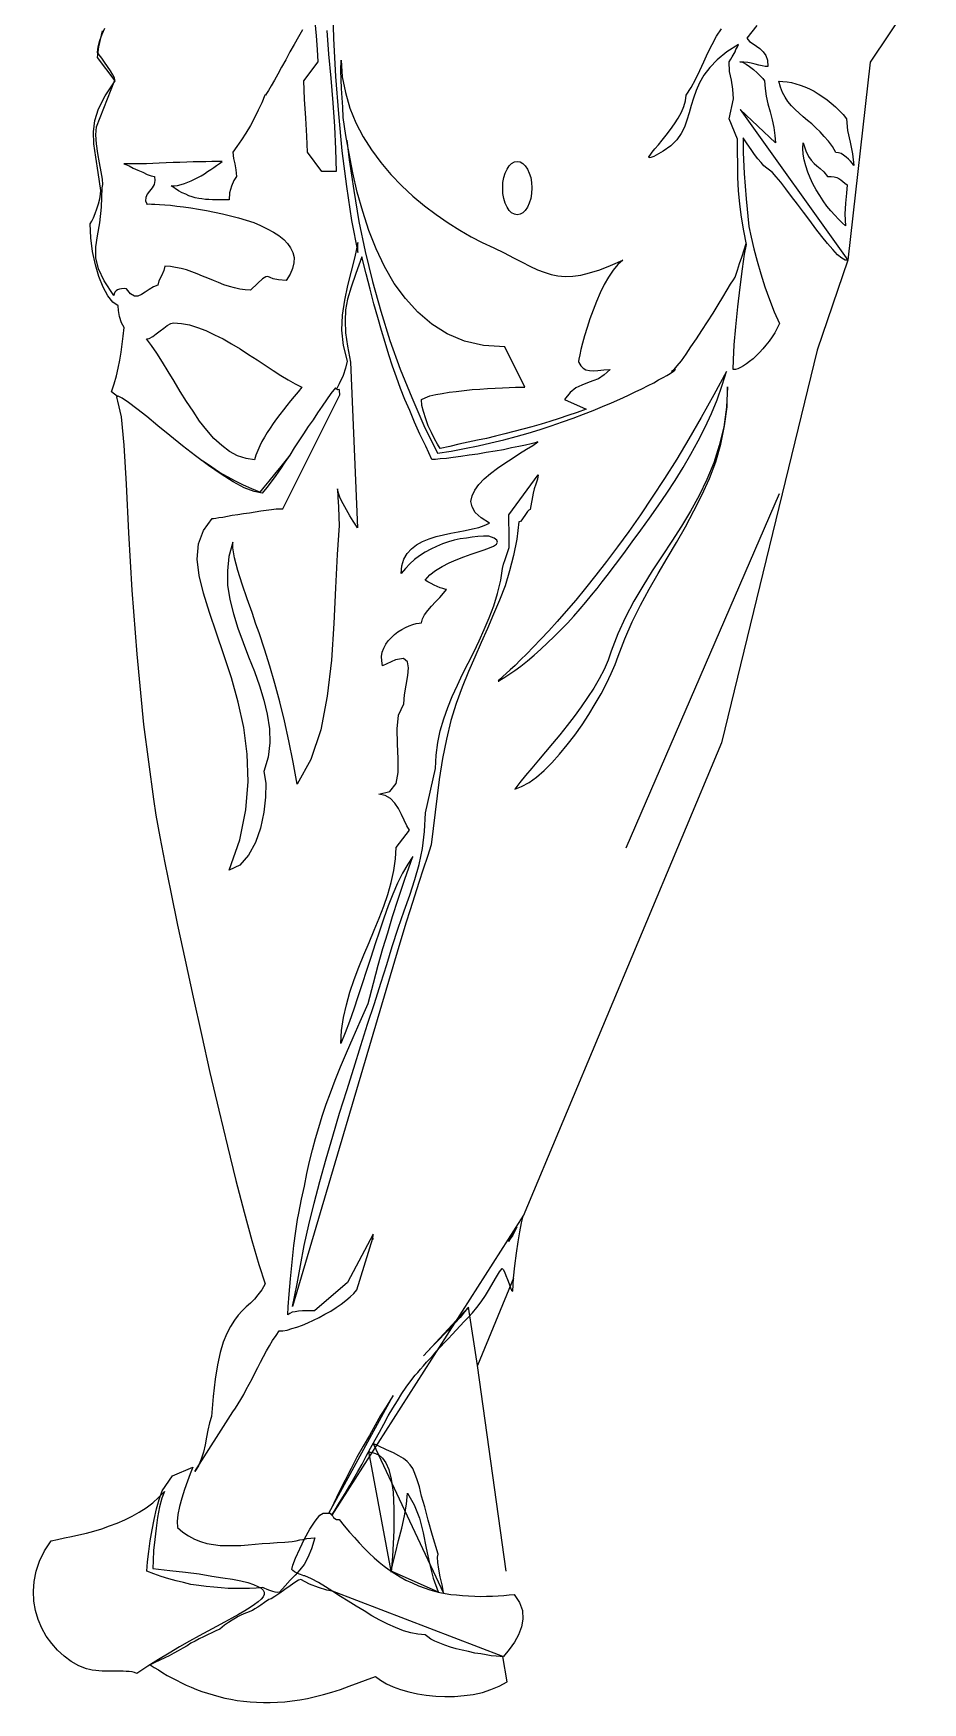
# Model space of a CAD drawing. Extents: x 905 to 967, y -115 to 70.
# Drawn here: x 905.2 to 967.1, y -114.8 to 1.3 of the extents above; entities that cross this region are included whole.
import ezdxf

# ---------------------------------------------------------------- set-up
doc = ezdxf.new("R2010")
doc.units = 0
doc.header["$LTSCALE"] = 25
doc.layers.get('0').update_dxf_attribs({"linetype": 'CONTINUOUS'})
doc.layers.add('7', color=7, linetype='CONTINUOUS')

msp = doc.modelspace()

# ---------------------------------------------------------------- linework, layer by layer
for p, q in [((963.43, -0.76), (961.88, -14.52)), ((961.88, -14.52), (959.75, -20.78)), ((938.62, -85.31), (936.1, -91.38))]:
    msp.add_line(p, q)
for points in [[(963.43, 33.33), (967.08, 21.5), (966.41, 15.18), (966.08, 3.19), (963.43, -0.76)], [(959.75, -20.78), (953.09, -48.09)], [(957.09, -30.77), (946.43, -55.41)], [(953.09, -48.09), (939.29, -80.99)], [(936.1, -91.38), (935.47, -87.32)], [(938.1, -105.69), (936.1, -91.38)]]:
    msp.add_lwpolyline(points)
at = {"layer": '7', "linetype": 'CONTINUOUS'}
for points in [[(926.01, 3.5), (926.09, 0.89), (926.23, -1.74), (926.43, -4.34), (926.67, -6.91), (926.99, -9.4), (927.35, -11.77), (927.78, -13.98), (927.78, -13.29), (927.57, -14.28), (927.31, -15.28), (927.05, -16.29), (926.85, -17.31), (926.69, -18.34), (926.65, -19.38), (926.75, -20.45), (927.03, -21.55), (926.93, -22.03), (926.75, -22.54), (926.49, -23.12), (926.29, -23.48), (926.29, -23.46)], [(911.06, -24), (910.64, -23.68), (910.82, -23.12), (910.98, -22.57), (911.1, -22.03), (911.22, -21.47), (911.3, -20.91), (911.37, -20.35), (911.45, -19.8), (911.51, -19.2), (911.33, -18.88), (911.2, -18.44), (911.12, -18.02), (911.1, -17.69), (910.74, -17.43), (910.38, -16.99), (910.06, -16.39), (909.76, -15.65), (909.52, -14.84), (909.32, -13.92), (909.2, -12.97), (909.16, -11.99), (909.26, -11.81), (909.38, -11.57), (909.5, -11.27), (909.62, -10.96), (909.74, -10.6), (909.82, -10.26), (909.88, -9.94), (909.9, -9.68), (909.72, -8.43), (909.54, -7.35), (909.42, -6.44), (909.38, -5.6), (909.48, -4.8), (909.74, -3.99), (910.2, -3.09), (910.9, -2.05), (909.66, -0.42), (909.76, 0.32), (910.02, 1.43)], [(923.92, 1.49), (923.64, 1.01), (923.34, 0.49), (923.04, -0.04), (922.77, -0.58), (922.47, -1.1), (922.21, -1.58), (921.97, -2.01), (921.75, -2.39), (921.57, -2.71), (921.43, -2.93), (921.35, -3.05), (921.31, -3.05), (921.11, -3.57), (920.85, -4.09), (920.58, -4.62), (920.3, -5.16), (919.98, -5.68), (919.68, -6.16), (919.36, -6.61), (919.08, -7.01), (919.12, -7.45), (919.22, -7.83), (919.3, -8.23), (919.34, -8.69), (919.14, -8.98), (918.98, -9.38), (918.86, -9.84), (918.82, -10.32), (918.5, -10.32), (918.21, -10.32), (917.93, -10.32), (917.67, -10.32), (917.41, -10.3), (917.17, -10.3), (916.93, -10.26), (916.71, -10.22), (916.47, -10.18), (916.25, -10.12), (916.02, -10.04), (915.8, -9.94), (915.56, -9.84), (915.3, -9.7), (915.06, -9.54), (914.78, -9.36), (915.02, -9.34), (915.24, -9.32), (915.48, -9.26), (915.72, -9.18), (915.96, -9.1), (916.19, -9), (916.41, -8.88), (916.65, -8.76), (916.87, -8.65), (917.11, -8.51), (917.33, -8.35), (917.55, -8.21), (917.75, -8.07), (917.95, -7.93), (918.15, -7.79), (918.35, -7.65), (918.01, -7.65), (917.63, -7.65), (917.21, -7.67), (916.79, -7.67), (916.33, -7.69), (915.88, -7.71), (915.4, -7.73), (914.92, -7.73), (914.44, -7.75), (913.96, -7.77), (913.51, -7.79), (913.07, -7.81), (912.63, -7.81), (912.21, -7.83), (911.83, -7.83), (911.49, -7.83), (911.63, -7.87), (911.87, -7.97), (912.15, -8.11), (912.47, -8.25), (912.81, -8.41), (913.13, -8.55), (913.41, -8.65), (913.63, -8.69), (913.66, -8.98), (913.61, -9.26), (913.47, -9.5), (913.29, -9.72), (913.13, -9.94), (913.03, -10.16), (913.01, -10.4), (913.13, -10.64), (913.09, -10.62), (913.13, -10.62), (913.25, -10.6), (913.43, -10.62), (913.66, -10.62), (913.98, -10.64), (914.34, -10.68), (914.74, -10.7), (915.18, -10.76), (915.66, -10.82), (916.17, -10.88), (916.69, -10.98), (917.25, -11.06), (917.81, -11.17), (918.36, -11.29), (918.92, -11.43), (919.48, -11.57), (920.02, -11.73), (920.54, -11.91), (921.01, -12.11), (921.47, -12.33), (921.91, -12.57), (922.29, -12.81), (922.63, -13.07), (922.89, -13.36), (923.1, -13.66), (923.26, -13.98), (923.34, -14.34), (923.32, -14.7), (923.24, -15.1), (923.06, -15.5), (922.79, -15.93), (922.25, -15.89), (921.89, -15.81), (921.67, -15.72), (921.51, -15.65), (921.37, -15.68), (921.15, -15.81), (920.83, -16.11), (920.32, -16.61), (919.94, -16.59), (919.58, -16.53), (919.2, -16.45), (918.84, -16.35), (918.46, -16.23), (918.09, -16.07), (917.73, -15.93), (917.35, -15.77), (916.97, -15.62), (916.59, -15.48), (916.23, -15.32), (915.86, -15.2), (915.48, -15.1), (915.1, -15.02), (914.74, -14.96), (914.36, -14.94), (914.28, -15.24), (914.12, -15.6), (913.94, -15.95), (913.86, -16.25), (913.55, -16.37), (913.25, -16.55), (912.99, -16.75), (912.73, -16.91), (912.47, -17.03), (912.23, -17.03), (911.97, -16.87), (911.69, -16.51), (911.51, -16.49), (911.33, -16.51), (911.2, -16.53), (911.06, -16.59), (910.96, -16.65), (910.88, -16.75), (910.82, -16.85), (910.8, -16.97), (910.12, -15.95), (909.74, -15.12), (909.56, -14.36), (909.56, -13.6), (909.66, -12.83), (909.82, -11.93), (909.94, -10.84), (910, -9.48), (910.04, -9.26), (910.02, -8.88), (909.92, -8.37), (909.8, -7.75), (909.68, -7.09), (909.6, -6.44), (909.56, -5.8), (909.6, -5.24), (910.88, -1.99), (910.84, -1.84), (910.72, -1.62), (910.56, -1.36), (910.36, -1.06), (910.16, -0.76), (909.96, -0.48), (909.78, -0.24), (909.66, -0.08), (909.7, 0.32), (909.82, 0.75), (909.98, 1.19), (910.18, 1.61)], [(925.63, 1.45), (925.75, -0.2), (925.89, -1.87), (926.03, -3.57), (926.15, -5.22), (926.23, -6.81), (926.27, -8.35), (925.27, -8.35), (924.28, -7.01), (924.24, -5.9), (924.16, -4.64), (924.06, -3.33), (924.02, -2.05), (925.02, -0.72), (924.98, 0.12), (924.9, 1.09), (924.82, 2.05)], [(955.54, 1.81), (954.85, 0.91), (955.04, 0.69), (955.28, 0.52), (955.52, 0.36), (955.76, 0.2), (955.98, -0.02), (956.16, -0.28), (956.28, -0.62), (956.32, -1.06), (956.12, -1.04), (955.92, -1), (955.68, -0.96), (955.42, -0.88), (955.16, -0.82), (954.91, -0.78), (954.63, -0.74), (954.35, -0.72), (954.35, -0.72), (954.55, -0.76), (954.79, -0.88), (955.04, -1.06), (955.3, -1.26), (955.56, -1.48), (955.78, -1.7), (955.96, -1.89), (956.08, -2.05), (956.12, -2.57), (956.2, -3.11), (956.32, -3.65), (956.46, -4.2), (956.6, -4.76), (956.72, -5.3), (956.8, -5.84), (956.84, -6.36), (954.39, -4.05), (961.88, -14.52), (961.7, -14.52), (961.46, -14.38), (961.16, -14.14), (960.84, -13.78), (960.46, -13.36), (960.06, -12.87), (959.64, -12.33), (959.23, -11.77), (958.79, -11.19), (958.37, -10.62), (957.95, -10.08), (957.57, -9.56), (957.22, -9.1), (956.9, -8.73), (956.64, -8.43), (956.42, -8.25), (956.24, -8.11), (956.04, -7.95), (955.84, -7.73), (955.62, -7.47), (955.38, -7.17), (955.14, -6.83), (954.87, -6.44), (954.59, -6.02), (954.59, -7.03), (954.67, -8.49), (954.81, -10.26), (954.99, -12.17), (955.14, -12.91), (955.34, -13.72), (955.56, -14.58), (955.82, -15.46), (956.1, -16.37), (956.42, -17.25), (956.76, -18.1), (957.12, -18.92), (956.96, -19.24), (956.8, -19.56), (956.6, -19.86), (956.4, -20.16), (956.18, -20.43), (955.96, -20.69), (955.74, -20.95), (955.5, -21.17), (955.28, -21.39), (955.04, -21.57), (954.83, -21.73), (954.61, -21.87), (954.41, -21.99), (954.23, -22.07), (954.05, -22.11), (953.89, -22.13), (953.91, -21.45), (953.97, -20.41), (954.09, -19.16), (954.23, -17.77), (954.39, -16.39), (954.55, -15.12), (954.69, -14.1), (954.83, -13.42), (954.63, -12.49), (954.47, -11.53), (954.35, -10.62), (954.27, -9.68), (954.23, -8.76), (954.21, -7.87), (954.19, -6.97), (954.19, -6.1), (953.61, -4.68), (953.91, -3.31), (953.87, -2.63), (953.77, -2.01), (953.65, -1.4), (953.61, -0.72), (953.73, -0.54), (953.83, -0.38), (953.89, -0.26), (953.97, -0.14), (954.03, -0.02), (954.09, 0.12), (954.17, 0.28), (954.27, 0.48), (953.45, -0.04), (952.79, -0.58), (952.28, -1.12), (951.86, -1.66), (951.56, -2.19), (951.32, -2.73), (951.14, -3.25), (950.98, -3.77), (950.84, -4.28), (950.68, -4.78), (950.5, -5.26), (950.27, -5.72), (949.97, -6.16), (949.55, -6.57), (949.03, -6.95), (948.37, -7.31), (948.16, -7.39), (948.05, -7.41), (948.04, -7.33), (948.12, -7.21), (948.25, -7.01), (948.45, -6.77), (948.69, -6.49), (948.95, -6.18), (949.23, -5.82), (949.53, -5.44), (949.81, -5.04), (950.07, -4.64), (950.29, -4.22), (950.46, -3.83), (950.58, -3.43), (950.62, -3.05), (950.98, -2.51), (951.28, -1.95), (951.58, -1.34), (951.86, -0.72), (952.14, -0.1), (952.44, 0.49), (952.74, 1.05), (953.09, 1.57)], [(926.61, -0.6), (926.69, -1.76), (926.91, -2.87), (927.23, -3.95), (927.64, -4.96), (928.14, -5.94), (928.72, -6.85), (929.38, -7.73), (930.07, -8.57), (930.83, -9.34), (931.61, -10.06), (932.42, -10.74), (933.24, -11.35), (934.06, -11.93), (934.87, -12.43), (935.67, -12.89), (936.43, -13.29), (937.24, -13.66), (937.96, -14.02), (938.62, -14.36), (939.21, -14.66), (939.75, -14.94), (940.27, -15.18), (940.75, -15.36), (941.23, -15.52), (941.7, -15.6), (942.2, -15.65), (942.74, -15.64), (943.3, -15.56), (943.91, -15.4), (944.61, -15.18), (945.37, -14.9), (946.22, -14.52), (945.88, -14.82), (945.55, -15.22), (945.23, -15.69), (944.93, -16.21), (944.65, -16.79), (944.39, -17.39), (944.15, -18), (943.93, -18.6), (943.73, -19.2), (943.55, -19.78), (943.42, -20.29), (943.3, -20.73), (943.22, -21.11), (943.16, -21.41), (943.14, -21.57), (943.16, -21.63), (943.3, -21.87), (943.46, -22.03), (943.65, -22.15), (943.89, -22.19), (944.17, -22.21), (944.49, -22.19), (944.89, -22.15), (945.33, -22.11), (944.93, -22.5), (944.53, -22.76), (944.13, -22.92), (943.75, -23.06), (943.36, -23.2), (942.96, -23.4), (942.56, -23.72), (942.16, -24.2), (943.67, -24.87), (943.04, -25.11), (942.4, -25.33), (941.78, -25.53), (941.15, -25.73), (940.53, -25.93), (939.89, -26.11), (939.25, -26.27), (938.64, -26.43), (938, -26.59), (937.36, -26.75), (936.74, -26.91), (936.11, -27.04), (935.45, -27.18), (934.81, -27.32), (934.18, -27.48), (933.52, -27.62), (933.32, -27.32), (933.12, -26.95), (932.9, -26.51), (932.68, -26.03), (932.5, -25.55), (932.34, -25.05), (932.24, -24.62), (932.2, -24.2), (932.46, -24.08), (932.8, -23.96), (933.2, -23.86), (933.64, -23.78), (934.14, -23.7), (934.63, -23.64), (935.17, -23.58), (935.73, -23.52), (936.27, -23.48), (936.8, -23.44), (937.34, -23.42), (937.84, -23.4), (938.3, -23.38), (938.74, -23.36), (939.09, -23.36), (939.41, -23.36), (938, -20.55), (936.53, -20.45), (935.21, -20.14), (934, -19.64), (932.92, -18.96), (931.95, -18.14), (931.09, -17.19), (930.31, -16.13), (929.64, -14.96), (929.06, -13.74), (928.54, -12.45), (928.12, -11.13), (927.74, -9.78), (927.43, -8.45), (927.17, -7.11), (926.95, -5.84), (926.77, -4.6), (926.73, -3.89), (926.65, -2.59), (926.59, -1.32), (926.61, -0.6)], [(957.08, -2.07), (957.36, -2.09), (957.65, -2.11), (957.95, -2.17), (958.25, -2.25), (958.57, -2.35), (958.89, -2.47), (959.21, -2.61), (959.53, -2.77), (959.82, -2.95), (960.14, -3.15), (960.44, -3.37), (960.72, -3.61), (961.02, -3.85), (961.28, -4.12), (961.54, -4.4), (961.78, -4.7), (961.86, -5.5), (962.03, -6.32), (962.21, -7.13), (962.29, -7.93), (962.19, -7.79), (962.05, -7.63), (961.92, -7.49), (961.76, -7.35), (961.58, -7.21), (961.42, -7.11), (961.22, -7.05), (961.04, -7.03), (960.8, -6.61), (960.52, -6.24), (960.24, -5.92), (959.96, -5.6), (959.66, -5.32), (959.37, -5.04), (959.07, -4.8), (958.77, -4.54), (958.49, -4.3), (958.21, -4.05), (957.95, -3.79), (957.71, -3.49), (957.51, -3.19), (957.34, -2.85), (957.18, -2.49), (957.08, -2.07)], [(927.01, -6.18), (927.17, -7.53), (927.49, -9.68), (927.86, -11.83), (928.3, -13.92), (928.8, -16.01), (929.38, -18.06), (930.01, -20.1), (930.73, -22.09), (931.53, -24.06), (932.38, -26.01), (933.32, -27.94), (934.28, -27.8), (935.21, -27.62), (936.15, -27.44), (937.04, -27.22), (937.94, -27.02), (938.8, -26.79), (939.63, -26.55), (940.47, -26.29), (941.24, -26.03), (942.02, -25.77), (942.76, -25.51), (943.48, -25.23), (944.15, -24.97), (944.81, -24.7), (945.43, -24.44), (946, -24.18), (946.56, -23.94), (947.08, -23.68), (947.54, -23.46), (947.98, -23.24), (948.37, -23.04), (948.71, -22.84), (949.03, -22.68), (949.29, -22.53), (949.51, -22.41), (949.67, -22.29), (949.79, -22.21), (949.87, -22.15), (949.89, -22.13), (949.85, -22.13), (949.75, -22.17), (949.61, -22.25), (949.79, -22.11), (950.01, -21.87), (950.29, -21.51), (950.62, -21.05), (950.96, -20.55), (951.34, -20), (951.72, -19.4), (952.12, -18.8), (952.5, -18.2), (952.85, -17.63), (953.17, -17.09), (953.47, -16.59), (953.71, -16.19), (953.91, -15.89), (954.03, -15.69), (954.07, -15.62), (954.19, -15.22), (954.33, -14.76), (954.51, -14.3), (954.67, -13.8), (954.81, -13.36), (954.81, -13.32)], [(958.77, -6.37), (958.95, -6.91), (959.13, -7.31), (959.33, -7.57), (959.53, -7.79), (959.72, -7.95), (959.96, -8.15), (960.2, -8.37), (960.46, -8.69), (960.72, -8.7), (960.92, -8.73), (961.1, -8.78), (961.24, -8.84), (961.38, -8.94), (961.52, -9.04), (961.66, -9.16), (961.82, -9.28), (961.78, -9.86), (961.72, -10.56), (961.66, -11.33), (961.72, -12.13), (961.48, -11.93), (961.22, -11.67), (960.96, -11.39), (960.7, -11.09), (960.42, -10.76), (960.16, -10.4), (959.92, -10.02), (959.68, -9.62), (959.45, -9.22), (959.25, -8.8), (959.09, -8.39), (958.95, -7.97), (958.83, -7.55), (958.77, -7.15), (958.75, -6.75), (958.77, -6.37)], [(938.87, -7.65), (939.07, -7.69), (939.25, -7.79), (939.43, -7.97), (939.59, -8.19), (939.71, -8.47), (939.81, -8.78), (939.87, -9.12), (939.89, -9.5), (939.87, -9.88), (939.81, -10.24), (939.71, -10.56), (939.59, -10.84), (939.43, -11.06), (939.25, -11.23), (939.07, -11.33), (938.87, -11.37), (938.68, -11.33), (938.48, -11.23), (938.32, -11.06), (938.16, -10.84), (938.04, -10.56), (937.94, -10.24), (937.88, -9.88), (937.86, -9.5), (937.88, -9.12), (937.94, -8.78), (938.04, -8.47), (938.16, -8.19), (938.32, -7.97), (938.48, -7.79), (938.68, -7.69), (938.87, -7.65)], [(928.84, -82.25), (927.07, -85.61), (924.76, -87.58), (924.48, -87.58), (924.2, -87.58), (923.92, -87.58), (923.66, -87.6), (923.42, -87.64), (923.22, -87.68), (923.04, -87.76), (922.92, -87.86), (922.94, -87.3), (923, -86.43), (923.1, -85.35), (923.2, -84.2), (923.32, -83.04), (923.46, -82.03), (923.58, -81.23), (923.68, -80.79), (923.86, -79.82), (924.06, -78.9), (924.24, -78.02), (924.42, -77.19), (924.62, -76.39), (924.84, -75.59), (925.06, -74.82), (925.29, -74.04), (925.57, -73.22), (925.87, -72.41), (926.21, -71.53), (926.57, -70.62), (926.99, -69.64), (927.45, -68.58), (927.94, -67.45), (928.5, -66.21), (928.88, -64.8), (929.2, -63.55), (929.52, -62.39), (929.86, -61.3), (930.19, -60.16), (930.59, -58.95), (931.05, -57.57), (931.61, -55.98), (931.25, -56.52), (930.89, -57.15), (930.55, -57.85), (930.21, -58.61), (929.9, -59.42), (929.58, -60.28), (929.28, -61.18), (928.98, -62.07), (928.68, -63.01), (928.38, -63.92), (928.08, -64.84), (927.78, -65.74), (927.5, -66.61), (927.21, -67.45), (926.89, -68.25), (926.59, -68.98), (926.65, -68.09), (926.79, -67.19), (926.99, -66.29), (927.23, -65.42), (927.53, -64.54), (927.86, -63.69), (928.2, -62.83), (928.56, -61.97), (928.92, -61.12), (929.26, -60.28), (929.58, -59.44), (929.86, -58.63), (930.11, -57.79), (930.29, -56.97), (930.41, -56.16), (930.45, -55.36), (931.37, -54.15), (931.19, -53.85), (931.01, -53.47), (930.81, -53.07), (930.61, -52.65), (930.35, -52.28), (930.05, -51.96), (929.68, -51.74), (929.24, -51.66), (930.01, -51.46), (930.45, -50.92), (930.59, -50.14), (930.59, -49.19), (930.53, -48.15), (930.51, -47.12), (930.61, -46.16), (930.97, -45.37), (931.03, -44.75), (931.15, -44.07), (931.27, -43.41), (931.31, -42.86), (931.23, -42.44), (930.95, -42.22), (930.39, -42.3), (929.5, -42.72), (929.44, -42.38), (929.42, -42.08), (929.48, -41.78), (929.58, -41.5), (929.72, -41.22), (929.9, -40.98), (930.09, -40.77), (930.33, -40.55), (930.57, -40.37), (930.83, -40.21), (931.09, -40.07), (931.35, -39.95), (931.61, -39.85), (931.83, -39.79), (932.04, -39.75), (932.22, -39.73), (932.28, -39.47), (932.42, -39.19), (932.64, -38.89), (932.9, -38.59), (933.18, -38.28), (933.48, -37.98), (933.74, -37.68), (933.96, -37.42), (933.84, -37.4), (933.7, -37.36), (933.52, -37.3), (933.3, -37.22), (933.1, -37.12), (932.88, -37), (932.66, -36.88), (932.46, -36.76), (932.78, -36.4), (933.18, -36.11), (933.64, -35.83), (934.14, -35.57), (934.63, -35.35), (935.15, -35.15), (935.67, -34.97), (936.15, -34.81), (936.57, -34.67), (936.94, -34.53), (937.22, -34.41), (937.42, -34.27), (937.5, -34.13), (937.46, -33.99), (937.26, -33.86), (936.9, -33.7), (936.53, -33.7), (936.13, -33.74), (935.73, -33.78), (935.33, -33.84), (934.91, -33.9), (934.49, -33.99), (934.08, -34.11), (933.66, -34.25), (933.26, -34.43), (932.86, -34.61), (932.46, -34.83), (932.08, -35.07), (931.73, -35.33), (931.39, -35.63), (931.09, -35.95), (930.79, -36.31), (930.85, -35.77), (930.99, -35.31), (931.21, -34.91), (931.51, -34.59), (931.87, -34.31), (932.28, -34.09), (932.74, -33.9), (933.22, -33.74), (933.74, -33.62), (934.24, -33.5), (934.75, -33.4), (935.25, -33.32), (935.75, -33.2), (936.19, -33.1), (936.58, -32.96), (936.94, -32.8), (936.35, -32.44), (935.95, -32.06), (935.73, -31.68), (935.65, -31.29), (935.73, -30.91), (935.91, -30.51), (936.21, -30.11), (936.57, -29.73), (937, -29.35), (937.5, -28.98), (938, -28.64), (938.52, -28.3), (939.03, -27.96), (939.51, -27.66), (939.95, -27.4), (940.31, -27.14), (940.11, -27.22), (939.83, -27.3), (939.45, -27.38), (938.99, -27.48), (938.48, -27.58), (937.92, -27.7), (937.34, -27.8), (936.72, -27.9), (936.13, -28), (935.53, -28.08), (934.95, -28.16), (934.41, -28.24), (933.94, -28.3), (933.52, -28.34), (933.18, -28.38), (932.94, -28.38), (932.5, -27.46), (932.1, -26.61), (931.73, -25.79), (931.39, -24.97), (931.05, -24.2), (930.75, -23.44), (930.47, -22.66), (930.19, -21.89), (929.93, -21.09), (929.68, -20.25), (929.42, -19.4), (929.16, -18.5), (928.9, -17.55), (928.64, -16.53), (928.36, -15.46), (928.06, -14.28), (927.64, -15.44), (927.31, -16.39), (927.07, -17.23), (926.93, -17.98), (926.89, -18.74), (926.93, -19.56), (927.05, -20.49), (927.27, -21.61), (927.76, -33.12), (927.64, -32.94), (927.45, -32.66), (927.23, -32.3), (926.99, -31.88), (926.75, -31.47), (926.55, -31.07), (926.43, -30.71), (926.37, -30.41), (926.39, -30.99), (926.43, -31.68), (926.45, -32.38), (926.47, -32.96), (926.33, -34.99), (926.23, -37.3), (926.11, -39.79), (925.95, -42.34), (925.65, -44.83), (925.2, -47.18), (924.52, -49.25), (923.56, -50.96), (923.28, -49.43), (922.98, -47.95), (922.67, -46.56), (922.35, -45.23), (922.01, -43.95), (921.65, -42.74), (921.29, -41.56), (920.91, -40.43), (920.69, -39.83), (920.42, -39.01), (920.08, -38.06), (919.74, -37.06), (919.44, -36.09), (919.2, -35.21), (919.08, -34.53), (919.08, -34.13), (918.8, -35.13), (918.7, -36.13), (918.72, -37.12), (918.88, -38.12), (919.12, -39.11), (919.44, -40.11), (919.8, -41.1), (920.18, -42.1), (920.58, -43.12), (920.93, -44.11), (921.23, -45.11), (921.47, -46.1), (921.63, -47.1), (921.65, -48.09), (921.53, -49.09), (921.25, -50.08), (921.37, -50.88), (921.35, -51.86), (921.25, -52.91), (921.01, -54.01), (920.65, -55.02), (920.18, -55.9), (919.56, -56.58), (918.82, -56.94), (919.56, -54.82), (919.98, -52.75), (920.14, -50.78), (920.08, -48.87), (919.84, -47.02), (919.46, -45.25), (918.98, -43.57), (918.46, -41.96), (917.95, -40.45), (917.45, -39.03), (917.03, -37.68), (916.75, -36.44), (916.61, -35.31), (916.69, -34.25), (917.03, -33.32), (917.65, -32.48), (917.73, -32.48), (917.89, -32.46), (918.11, -32.42), (918.39, -32.38), (918.7, -32.32), (919.04, -32.26), (919.42, -32.2), (919.82, -32.14), (920.24, -32.08), (920.64, -32.02), (921.03, -31.96), (921.41, -31.9), (921.77, -31.86), (922.09, -31.82), (922.35, -31.8), (922.57, -31.8), (926.53, -23.88), (926.51, -23.58), (926.47, -23.52), (926.37, -23.54), (926.23, -23.4), (925.91, -23.8), (925.61, -24.22), (925.29, -24.66), (924.98, -25.13), (924.66, -25.61), (924.32, -26.09), (924, -26.59), (923.68, -27.08), (923.36, -27.58), (923.04, -28.08), (922.71, -28.56), (922.39, -29.04), (922.07, -29.49), (921.75, -29.93), (921.45, -30.33), (921.13, -30.71), (920.56, -30.61), (919.88, -30.35), (919.1, -29.93), (918.27, -29.41), (917.39, -28.8), (916.49, -28.12), (915.58, -27.42), (914.7, -26.71), (913.86, -26.03), (913.09, -25.39), (912.41, -24.85), (911.83, -24.42), (911.37, -24.12), (911.1, -23.98), (910.98, -24.04), (911.06, -24.32), (911.32, -25.41), (911.49, -27.38), (911.65, -30.09), (911.83, -33.48), (912.05, -37.46), (912.39, -41.92), (912.87, -46.8), (913.55, -52), (913.73, -53.11), (914, -54.61), (914.34, -56.42), (914.76, -58.47), (915.24, -60.76), (915.76, -63.19), (916.31, -65.76), (916.89, -68.37), (917.49, -71.01), (918.11, -73.62), (918.7, -76.13), (919.3, -78.52), (919.88, -80.71), (920.4, -82.68), (920.89, -84.36), (921.33, -85.71), (921.09, -86.13), (920.83, -86.47), (920.58, -86.77), (920.3, -87.04), (920.02, -87.3), (919.74, -87.58), (919.46, -87.88), (919.2, -88.24), (918.92, -88.66), (918.66, -89.16), (918.42, -89.75), (918.21, -90.47), (918.01, -91.33), (917.85, -92.34), (917.71, -93.54), (917.59, -94.93), (917.45, -95.37), (917.35, -95.87), (917.25, -96.36), (917.15, -96.9), (917.03, -97.4), (916.87, -97.9), (916.69, -98.36), (916.43, -98.75), (919.08, -94.61), (919.26, -94.35), (919.46, -94.05), (919.64, -93.74), (919.84, -93.4), (920.02, -93.06), (920.22, -92.68), (920.42, -92.3), (920.61, -91.92), (920.81, -91.52), (921.01, -91.15), (921.21, -90.75), (921.43, -90.37), (921.63, -90.01), (921.85, -89.65), (922.09, -89.3), (922.31, -88.98), (922.57, -88.96), (922.87, -88.92), (923.18, -88.82), (923.54, -88.72), (923.92, -88.58), (924.3, -88.42), (924.7, -88.24), (925.1, -88.04), (925.49, -87.82), (925.89, -87.6), (926.27, -87.36), (926.61, -87.12), (926.95, -86.87), (927.25, -86.61), (927.49, -86.37), (927.7, -86.11), (928.82, -82.52), (928.82, -82.62), (928.84, -82.25)], [(914.96, -18.88), (915.5, -18.92), (916.06, -19.02), (916.63, -19.2), (917.21, -19.42), (917.81, -19.7), (918.4, -20), (919, -20.33), (919.6, -20.69), (920.18, -21.07), (920.77, -21.45), (921.33, -21.83), (921.89, -22.19), (922.43, -22.53), (922.94, -22.84), (923.42, -23.12), (923.88, -23.36), (923.62, -23.68), (923.36, -24), (923.1, -24.3), (922.85, -24.62), (922.61, -24.93), (922.35, -25.25), (922.13, -25.55), (921.89, -25.87), (921.67, -26.19), (921.47, -26.51), (921.29, -26.83), (921.11, -27.12), (920.95, -27.44), (920.81, -27.76), (920.69, -28.08), (920.6, -28.4), (920, -28.32), (919.4, -28.12), (918.84, -27.82), (918.31, -27.4), (917.77, -26.91), (917.27, -26.33), (916.77, -25.71), (916.31, -25.03), (915.86, -24.34), (915.42, -23.64), (915, -22.94), (914.58, -22.25), (914.18, -21.61), (913.8, -20.99), (913.43, -20.45), (913.07, -20), (913.27, -19.96), (913.51, -19.82), (913.74, -19.64), (914.02, -19.44), (914.28, -19.24), (914.52, -19.06), (914.76, -18.92), (914.96, -18.88)], [(953.43, -22.25), (952.56, -23.88), (951.68, -25.45), (950.82, -26.95), (949.97, -28.36), (949.11, -29.71), (948.27, -31.01), (947.44, -32.22), (946.64, -33.38), (945.84, -34.45), (945.09, -35.47), (944.35, -36.42), (943.61, -37.32), (942.94, -38.16), (942.28, -38.93), (941.64, -39.65), (941.07, -40.29), (940.51, -40.88), (939.99, -41.42), (939.53, -41.9), (939.09, -42.32), (938.72, -42.7), (938.38, -43), (938.1, -43.25), (937.88, -43.47), (937.7, -43.63), (937.6, -43.73), (937.54, -43.79), (937.56, -43.79), (937.64, -43.75), (937.78, -43.65), (938, -43.51), (938.28, -43.33), (938.7, -43.06), (939.13, -42.74), (939.59, -42.38), (940.05, -41.98), (940.51, -41.58), (940.97, -41.14), (941.44, -40.69), (941.9, -40.23), (942.36, -39.75), (942.8, -39.27), (943.24, -38.77), (943.65, -38.3), (944.05, -37.82), (944.43, -37.34), (944.79, -36.88), (945.13, -36.44), (945.71, -35.69), (946.28, -34.91), (946.88, -34.11), (947.48, -33.3), (948.08, -32.46), (948.67, -31.61), (949.27, -30.73), (949.85, -29.83), (950.41, -28.94), (950.94, -28.02), (951.46, -27.08), (951.94, -26.13), (952.38, -25.17), (952.78, -24.22), (953.13, -23.22), (953.43, -22.25)], [(953.51, -23.32), (953.43, -24.75), (953.25, -26.13), (952.93, -27.4), (952.54, -28.62), (952.06, -29.77), (951.52, -30.89), (950.92, -31.98), (950.29, -33.02), (949.63, -34.05), (948.95, -35.09), (948.27, -36.13), (947.62, -37.18), (946.98, -38.24), (946.4, -39.35), (945.86, -40.51), (945.41, -41.7), (945.19, -42.34), (944.91, -42.98), (944.57, -43.63), (944.19, -44.27), (943.77, -44.93), (943.32, -45.58), (942.84, -46.24), (942.34, -46.88), (941.84, -47.52), (941.32, -48.13), (940.83, -48.71), (940.35, -49.29), (939.89, -49.85), (939.45, -50.36), (939.05, -50.84), (938.7, -51.3), (939.17, -51.12), (939.69, -50.84), (940.21, -50.46), (940.75, -50.01), (941.28, -49.47), (941.82, -48.87), (942.34, -48.23), (942.88, -47.54), (943.38, -46.84), (943.85, -46.12), (944.29, -45.38), (944.71, -44.67), (945.09, -43.95), (945.41, -43.27), (945.69, -42.64), (945.9, -42.06), (946.36, -40.84), (946.88, -39.67), (947.44, -38.52), (948.05, -37.4), (948.67, -36.31), (949.31, -35.23), (949.95, -34.15), (950.58, -33.06), (951.16, -31.96), (951.72, -30.85), (952.24, -29.71), (952.68, -28.54), (953.03, -27.32), (953.29, -26.05), (953.47, -24.71), (953.51, -23.32)], [(923.04, -28.08), (922.89, -28.28), (922.43, -28.86), (921.99, -29.39), (921.59, -29.89), (921.25, -30.31), (920.97, -30.65), (920.4, -30.43), (919.82, -30.17), (919.26, -29.89), (918.7, -29.59), (918.15, -29.28), (917.61, -28.92), (917.03, -28.52), (916.91, -28.44), (916.91, -28.44)], [(940.33, -29.45), (940.29, -29.75), (940.17, -30.09), (940.05, -30.43), (939.99, -30.71), (939.77, -31.86), (939.67, -31.9), (939.59, -32), (939.49, -32.14), (939.39, -32.28), (939.29, -32.44), (939.19, -32.58), (939.09, -32.68), (938.99, -32.72), (938.84, -33.91), (938.62, -35.05), (938.34, -36.13), (938.02, -37.16), (937.64, -38.16), (937.22, -39.13), (936.8, -40.13), (936.37, -41.1), (935.91, -42.12), (935.47, -43.13), (935.03, -44.21), (934.63, -45.35), (934.25, -46.54), (933.94, -47.82), (933.66, -49.17), (933.44, -50.64), (932.88, -55.18), (932.62, -55.98), (932.32, -56.86), (932.02, -57.79), (931.73, -58.75), (931.43, -59.7), (931.13, -60.62), (930.87, -61.48), (930.63, -62.25), (923.24, -87.28), (923.56, -85.71), (923.78, -84.42), (924.04, -83.04), (924.36, -81.59), (924.74, -80.09), (925.14, -78.58), (925.57, -77.01), (926.03, -75.43), (926.51, -73.84), (927.01, -72.25), (927.49, -70.7), (927.98, -69.14), (928.46, -67.65), (928.94, -66.2), (929.38, -64.8), (929.79, -63.49), (930.17, -62.25), (930.59, -60.96), (931.01, -59.76), (931.39, -58.67), (931.75, -57.59), (932.04, -56.54), (932.28, -55.44), (932.42, -54.25), (932.48, -52.95), (933.18, -49.87), (933.22, -48.95), (933.34, -48.07), (933.52, -47.24), (933.76, -46.42), (934.04, -45.62), (934.35, -44.85), (934.71, -44.07), (935.07, -43.31), (935.45, -42.54), (935.85, -41.78), (936.23, -41), (936.58, -40.21), (936.92, -39.39), (937.24, -38.56), (937.5, -37.7), (937.72, -36.78), (937.84, -35.95), (937.92, -35.65), (938.02, -35.33), (938.3, -34.51), (938.3, -34.07), (938.3, -33.38), (938.28, -32.68), (938.28, -32.22), (940.33, -29.45)], [(925.97, -101.8), (926.13, -101.54), (926.51, -100.92), (926.97, -100.17), (927.23, -99.73), (927.5, -99.25), (927.78, -98.75), (928.08, -98.24), (928.36, -97.68), (928.66, -97.12), (928.98, -96.56), (929.28, -96.01), (929.6, -95.45), (929.9, -94.89), (930.21, -94.35), (930.53, -93.84), (930.83, -93.34), (931.15, -92.88), (931.47, -92.44), (931.77, -92.06), (931.95, -91.86), (932.14, -91.63), (932.34, -91.41), (932.56, -91.15), (932.8, -90.91), (933.04, -90.63), (933.28, -90.37), (933.54, -90.09), (933.82, -89.79), (934.08, -89.51), (934.35, -89.22), (934.63, -88.92), (934.91, -88.62), (935.19, -88.32), (935.49, -88.02), (935.77, -87.72), (936.07, -87.36), (936.37, -86.95), (936.66, -86.51), (936.94, -86.05), (937.2, -85.61), (937.44, -85.21), (937.64, -84.87), (937.82, -84.64), (937.9, -84.7), (937.98, -84.87), (938.08, -85.13), (938.2, -85.41), (938.3, -85.71), (938.4, -85.97), (938.48, -86.15), (938.56, -86.21), (938.62, -85.31), (938.7, -84.44), (938.82, -83.58), (938.94, -82.78), (939.05, -82.09), (939.17, -81.47), (939.29, -80.99), (939.31, -80.93), (939.31, -80.93), (925.97, -101.8)], [(938.84, -81.77), (938.56, -82.31), (938.38, -82.58), (938.26, -82.76), (938.26, -82.76), (938.84, -81.77)], [(935.47, -87.32), (935.21, -87.66), (934.89, -88.04), (934.55, -88.42), (934.2, -88.8), (933.82, -89.18), (933.44, -89.57), (933.02, -89.99), (932.6, -90.43), (932.34, -90.71), (932.34, -90.71), (935.47, -87.32)], [(930.23, -93.46), (930.07, -93.72), (929.74, -94.25), (929.36, -94.87), (928.98, -95.53), (928.58, -96.25), (928.16, -96.98), (927.72, -97.76), (927.31, -98.55), (926.89, -99.35), (926.49, -100.17), (926.11, -100.96), (925.77, -101.66), (925.77, -101.64), (930.23, -93.46)], [(928.54, -97.36), (928.64, -97.4), (928.8, -97.44), (929.02, -97.5), (929.26, -97.62), (929.5, -97.82), (929.72, -98.14), (929.93, -98.61), (930.11, -99.29), (930.23, -100.19), (930.29, -101.36), (930.29, -102.86), (930.19, -104.67), (930.09, -105.76), (930.09, -105.68), (928.54, -97.36)], [(933.74, -107.22), (933.74, -107.16), (933.64, -106.64), (933.52, -106.08), (933.42, -105.54), (933.34, -105.07), (933.32, -104.71), (933.36, -104.49), (932.98, -103.21), (932.68, -102.14), (932.44, -101.22), (932.22, -100.47), (932.06, -99.83), (931.91, -99.33), (931.75, -98.89), (931.61, -98.55), (931.43, -98.3), (931.21, -98.06), (930.95, -97.86), (930.63, -97.66), (930.25, -97.46), (929.78, -97.24), (929.2, -96.96), (928.84, -96.8), (928.84, -96.8), (933.74, -107.22)], [(915.22, -102.64), (915.6, -102.98), (915.99, -103.23), (916.41, -103.45), (916.83, -103.63), (917.27, -103.75), (917.73, -103.83), (918.19, -103.89), (918.66, -103.91), (919.14, -103.91), (919.64, -103.89), (920.14, -103.85), (920.64, -103.81), (921.13, -103.77), (921.65, -103.73), (922.17, -103.69), (922.69, -103.67), (922.96, -103.65), (923.22, -103.63), (923.48, -103.57), (923.74, -103.51), (923.98, -103.47), (924.24, -103.41), (924.5, -103.39), (924.78, -103.37), (924.56, -104.13), (924.3, -104.73), (924.04, -105.21), (923.74, -105.6), (923.42, -105.96), (923.08, -106.32), (922.73, -106.7), (922.33, -107.14), (922.17, -107.16), (922.03, -107.14), (921.87, -107.1), (921.73, -107.06), (921.59, -107), (921.43, -106.94), (921.31, -106.88), (921.17, -106.82), (920.71, -106.86), (920.24, -106.88), (919.76, -106.88), (919.26, -106.88), (918.76, -106.88), (918.27, -106.84), (917.75, -106.8), (917.23, -106.76), (916.71, -106.68), (916.17, -106.6), (915.66, -106.48), (915.14, -106.36), (914.62, -106.22), (914.1, -106.06), (913.59, -105.88), (913.09, -105.68), (913.15, -105.03), (913.23, -104.31), (913.33, -103.57), (913.47, -102.82), (913.61, -102.08), (913.78, -101.36), (913.96, -100.69), (914.16, -100.09), (914.88, -99.05), (916.29, -98.46), (916.11, -98.91), (915.92, -99.43), (915.72, -100.01), (915.54, -100.61), (915.38, -101.18), (915.26, -101.74), (915.2, -102.24), (915.22, -102.64)], [(914.32, -100.15), (914.14, -100.61), (913.98, -101.22), (913.84, -101.94), (913.74, -102.7), (913.65, -103.49), (913.57, -104.25), (913.53, -104.95), (913.51, -105.5), (914.7, -105.64), (915.78, -105.76), (916.75, -105.88), (917.63, -106.02), (918.39, -106.14), (919.06, -106.24), (919.64, -106.36), (920.12, -106.48), (920.52, -106.6), (920.81, -106.74), (921.05, -106.86), (921.19, -107), (921.27, -107.14), (921.27, -107.3), (921.19, -107.46), (921.05, -107.62), (920.85, -107.81), (920.6, -108.01), (920.28, -108.21), (919.92, -108.45), (919.48, -108.69), (919.02, -108.95), (918.5, -109.23), (917.95, -109.53), (917.35, -109.85), (916.73, -110.18), (916.06, -110.56), (915.38, -110.94), (914.66, -111.38), (913.92, -111.82), (913.17, -112.3), (912.39, -112.79), (912.23, -112.73), (912.07, -112.69), (911.87, -112.67), (911.67, -112.65), (911.45, -112.63), (911.24, -112.63), (911, -112.63), (910.74, -112.63), (910.5, -112.63), (910.26, -112.63), (910, -112.63), (909.76, -112.61), (909.54, -112.59), (909.3, -112.57), (909.11, -112.53), (908.91, -112.47), (908.37, -112.26), (907.83, -111.96), (907.35, -111.6), (906.89, -111.18), (906.48, -110.72), (906.1, -110.2), (905.8, -109.65), (905.54, -109.05), (905.36, -108.41), (905.24, -107.76), (905.2, -107.08), (905.26, -106.4), (905.4, -105.68), (905.64, -104.99), (905.98, -104.27), (906.44, -103.57), (906.89, -103.47), (907.37, -103.37), (907.85, -103.27), (908.37, -103.15), (908.91, -103.04), (909.42, -102.9), (909.96, -102.74), (910.5, -102.54), (911.04, -102.34), (911.57, -102.12), (912.07, -101.86), (912.57, -101.58), (913.05, -101.28), (913.51, -100.94), (913.92, -100.57), (914.32, -100.15)], [(930.11, -105.68), (930.19, -105.27), (930.39, -104.43), (930.61, -103.55), (930.83, -102.7), (931.03, -101.84), (931.17, -101.02), (931.23, -100.25), (931.71, -101.06), (932.06, -102), (932.32, -103.02), (932.54, -104.09), (932.76, -105.15), (933.02, -106.16), (933.38, -107.12), (933.4, -107.16), (933.4, -107.14), (930.11, -105.68)], [(938.66, -107.3), (939.03, -107.87), (939.23, -108.43), (939.25, -109.01), (939.17, -109.55), (938.95, -110.1), (938.68, -110.62), (938.32, -111.12), (937.92, -111.62), (937.68, -111.62), (937.4, -111.6), (937.06, -111.56), (936.7, -111.5), (936.33, -111.44), (935.91, -111.38), (935.49, -111.28), (935.05, -111.18), (934.63, -111.08), (934.22, -110.96), (933.84, -110.84), (933.48, -110.7), (933.14, -110.56), (932.86, -110.42), (932.64, -110.26), (932.46, -110.1), (931.96, -110.06), (931.47, -109.97), (930.95, -109.83), (930.41, -109.61), (929.87, -109.37), (929.32, -109.09), (928.76, -108.79), (928.22, -108.45), (927.66, -108.11), (927.11, -107.77), (926.57, -107.44), (926.05, -107.1), (925.53, -106.78), (925.04, -106.48), (924.56, -106.22), (924.1, -106), (924.02, -106), (923.9, -105.96), (923.78, -105.92), (923.64, -105.86), (923.52, -105.8), (923.38, -105.72), (923.26, -105.64), (923.18, -105.56), (923.26, -105.27), (923.44, -104.77), (923.74, -104.13), (924.08, -103.43), (924.44, -102.76), (924.8, -102.2), (925.14, -101.8), (925.37, -101.64), (925.73, -101.64), (925.85, -101.66), (925.91, -101.72), (925.97, -101.78), (926.03, -101.86), (926.09, -101.96), (926.17, -102.02), (926.29, -102.08), (926.47, -102.1), (926.83, -102.54), (927.19, -102.96), (927.54, -103.35), (927.88, -103.71), (928.22, -104.09), (928.56, -104.43), (928.92, -104.75), (929.26, -105.05), (929.62, -105.33), (929.97, -105.6), (930.35, -105.84), (930.73, -106.08), (931.13, -106.3), (931.55, -106.5), (932, -106.7), (932.46, -106.86), (932.78, -106.98), (933.12, -107.08), (933.48, -107.16), (933.86, -107.24), (934.25, -107.3), (934.65, -107.34), (935.07, -107.38), (935.49, -107.4), (935.91, -107.42), (936.33, -107.44), (936.74, -107.42), (937.14, -107.42), (937.54, -107.4), (937.94, -107.38), (938.3, -107.34), (938.66, -107.3)], [(926.01, -107.08), (925.63, -107), (925.04, -106.82), (924.42, -106.58), (923.82, -106.26), (923.66, -106.32), (923.4, -106.48), (923.08, -106.7), (922.71, -106.96), (922.35, -107.22), (922.01, -107.44), (921.75, -107.6), (921.59, -107.66), (921.29, -107.87), (921.03, -108.05), (920.81, -108.19), (920.61, -108.31), (920.44, -108.41), (920.26, -108.49), (920.1, -108.55), (919.96, -108.61), (919.8, -108.67), (919.64, -108.75), (919.46, -108.83), (919.26, -108.95), (919.04, -109.09), (918.78, -109.25), (918.5, -109.45), (918.17, -109.71), (917.89, -109.83), (917.61, -109.97), (917.33, -110.1), (917.05, -110.24), (916.75, -110.38), (916.47, -110.54), (916.17, -110.7), (915.9, -110.88), (915.6, -111.04), (915.28, -111.22), (914.98, -111.38), (914.66, -111.56), (914.34, -111.72), (914, -111.88), (913.66, -112.04), (913.33, -112.2), (913.61, -112.38), (913.9, -112.55), (914.2, -112.75), (914.52, -112.93), (914.84, -113.09), (915.16, -113.27), (915.5, -113.45), (915.84, -113.61), (916.19, -113.75), (916.55, -113.91), (916.93, -114.05), (917.31, -114.17), (917.71, -114.29), (918.11, -114.41), (918.52, -114.51), (918.94, -114.59), (919.38, -114.67), (919.82, -114.72), (920.28, -114.76), (920.73, -114.8), (921.21, -114.82), (921.69, -114.82), (922.19, -114.8), (922.69, -114.76), (923.2, -114.71), (923.74, -114.63), (924.28, -114.53), (924.84, -114.41), (925.39, -114.27), (925.97, -114.09), (926.57, -113.91), (927.17, -113.69), (929, -113.01), (929.36, -113.27), (929.78, -113.51), (930.23, -113.73), (930.75, -113.91), (931.33, -114.07), (931.92, -114.21), (932.54, -114.31), (933.2, -114.37), (933.84, -114.39), (934.51, -114.39), (935.17, -114.33), (935.81, -114.25), (936.45, -114.11), (937.04, -113.91), (937.62, -113.67), (938.16, -113.39), (937.88, -111.62), (937.88, -111.62), (926.01, -107.08)]]:
    msp.add_lwpolyline(points, dxfattribs=at)

doc.saveas('drawing.dxf')
